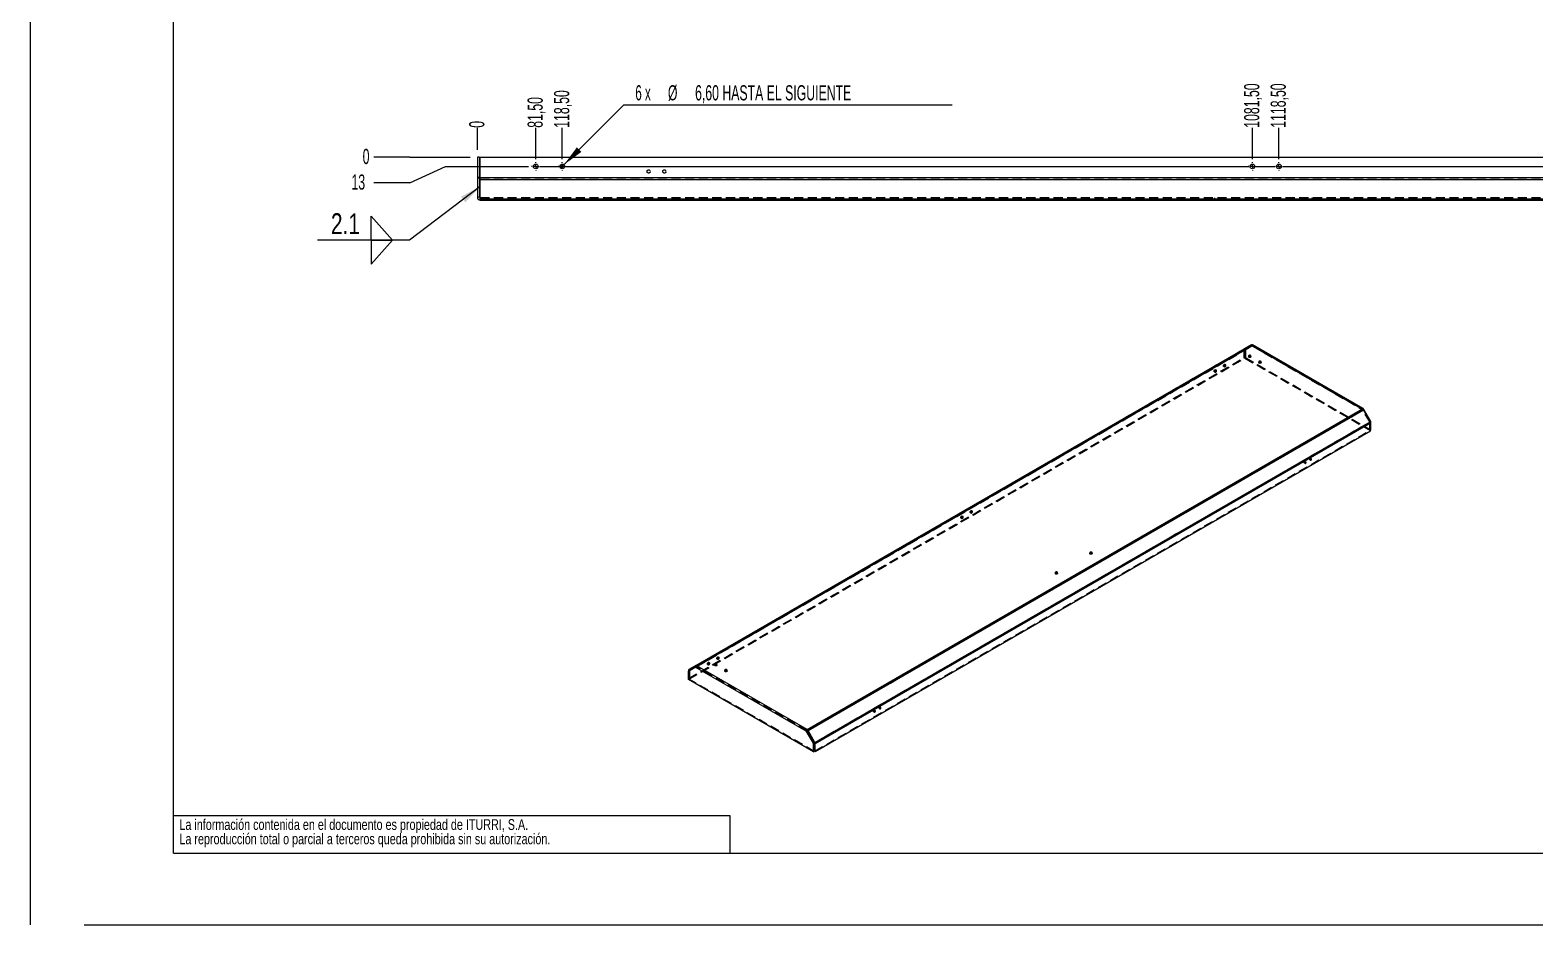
# Model space of a CAD drawing. Extents: x -692 to 1616, y 0 to 1247.
# Drawn here: x 0 to 210, y 0 to 124.8 of the extents above; entities that cross this region are included whole.
import ezdxf

# ---------------------------------------------------------------- set-up
doc = ezdxf.new("R2010")
doc.units = 0
doc.linetypes.add('SLD-CONTINUA', pattern=[0])
doc.linetypes.add('SLD-DISCONTINUA', pattern=[1.905, 1.27, -0.635])
doc.layers.get('0').update_dxf_attribs({"linetype": 'CONTINUOUS'})
doc.layers.add('COTAS', color=7, linetype='SLD-CONTINUA')
doc.layers.add('SLD-0', color=179, linetype='SLD-CONTINUA')
doc.styles.add('SLDTEXTSTYLE0', font='TXT', dxfattribs={"width": 0.605})
doc.styles.add('SLDTEXTSTYLE1', font='TXT', dxfattribs={"width": 0.75})
doc.styles.add('SLDTEXTSTYLE2', font='TXT', dxfattribs={"width": 0.57})
doc.dimstyles.new('SLDDIMSTYLE0', dxfattribs={"dimtxt": 2.054655, "dimasz": 3, "dimexe": 0, "dimexo": 0.0625, "dimgap": 0.513664, "dimtad": 0, "dimtih": 1, "dimtoh": 1, "dimdec": 0, "dimlfac": 10, "dimrnd": 1e-09, "dimdsep": 46, "dimtxsty": 'SLDTEXTSTYLE0', "dimblk1": 'NONE', "dimblk2": 'NONE', "dimsah": 1, "dimcen": 0.09, "dimadec": 0, "dimazin": 0, "dimtfac": 1, "dimtdec": 0, "dimtofl": 0, "dimtmove": 0, "dimatfit": 3, "dimldrblk": 'NONE', "dimfxl": 1, "dimtolj": 1, "dimtzin": 12, "dimarcsym": 0})
doc.dimstyles.new('SLDDIMSTYLE1', dxfattribs={"dimtxt": 2.054655, "dimasz": 3, "dimexe": 0, "dimexo": 0.0625, "dimgap": 0.513664, "dimtad": 0, "dimtih": 1, "dimtoh": 1, "dimlfac": 10, "dimrnd": 1e-09, "dimzin": 12, "dimdsep": 46, "dimtxsty": 'SLDTEXTSTYLE0', "dimblk1": 'NONE', "dimblk2": 'NONE', "dimsah": 1, "dimcen": 0.09, "dimadec": 0, "dimazin": 0, "dimtfac": 1, "dimtofl": 0, "dimtmove": 0, "dimatfit": 3, "dimldrblk": 'NONE', "dimfxl": 1, "dimtolj": 1, "dimtzin": 12, "dimarcsym": 0})
doc.dimstyles.new('SLDDIMSTYLE2', dxfattribs={"dimtxt": 2.054655, "dimasz": 3, "dimexe": 0, "dimexo": 0.0625, "dimgap": 0.513664, "dimtad": 0, "dimtih": 1, "dimtoh": 1, "dimlfac": 10, "dimrnd": 1e-09, "dimzin": 4, "dimdsep": 46, "dimtxsty": 'SLDTEXTSTYLE0', "dimblk1": 'NONE', "dimsah": 1, "dimcen": 0, "dimadec": 0, "dimazin": 0, "dimtfac": 1, "dimtmove": 0, "dimatfit": 3, "dimldrblk": 'NONE', "dimfxl": 1, "dimtolj": 1, "dimtzin": 12, "dimarcsym": 0})
doc.dimstyles.new('SLDDIMSTYLE3', dxfattribs={"dimtxt": 0.18, "dimasz": 3, "dimexe": 0, "dimexo": 0.0625, "dimgap": 0, "dimtad": 0, "dimtih": 1, "dimtoh": 1, "dimdec": 0, "dimrnd": 1e-09, "dimzin": 0, "dimdsep": 46, "dimtxsty": 'Standard', "dimsah": 1, "dimcen": 0.09, "dimadec": 0, "dimazin": 0, "dimtfac": 3, "dimtdec": 0, "dimtofl": 0, "dimtmove": 0, "dimatfit": 3, "dimfxl": 1, "dimtolj": 1, "dimtzin": 0, "dimarcsym": 0})

# ---------------------------------------------------------------- blocks, each defined once
blk = doc.blocks.new('SW_NOTE_0_3')
at = {"layer": 'SLD-0', "color": 0, "char_height": 1.5, "attachment_point": 1, "style": 'SLDTEXTSTYLE1'}
for s, insert in [('La información contenida en el documento es propiedad de ITURRI, S.A.', (0, 1.93)), ('La reproducción total o parcial a terceros queda prohibida sin su autorización.', (0, -0.07))]:
    blk.add_mtext(s, dxfattribs=dict(at, insert=insert))
blk = doc.blocks.new('SW_NOTE_0_8')
at = {"layer": 'SLD-0', "color": 0, "char_height": 1.5, "attachment_point": 1, "style": 'SLDTEXTSTYLE1'}
for s, insert in [('La información contenida en el documento es propiedad de ITURRI, S.A.', (0, 1.93)), ('La reproducción total o parcial a terceros queda prohibida sin su autorización.', (0, -0.07))]:
    blk.add_mtext(s, dxfattribs=dict(at, insert=insert))
blk = doc.blocks.new('_D_18')
at = {"layer": 'COTAS', "color": 52, "transparency": 16777216}
blk.add_line((62.42, 108.12), (62.42, 111.21), dxfattribs=at)
at = {"layer": 'COTAS', "color": 52, "transparency": 16777216, "insert": (61.27, 111.21), "char_height": 2.12, "attachment_point": 1, "rotation": 90, "style": 'SLDTEXTSTYLE0'}
blk.add_mtext('0', dxfattribs=at)
blk = doc.blocks.new('_NONE')
blk = doc.blocks.new('_D_19')
at = {"layer": 'COTAS', "color": 52, "transparency": 16777216}
blk.add_line((70.57, 106.82), (70.57, 111.21), dxfattribs=at)
at = {"layer": 'COTAS', "color": 52, "transparency": 16777216, "insert": (69.42, 111.21), "char_height": 2.117, "attachment_point": 1, "rotation": 90, "style": 'SLDTEXTSTYLE0'}
blk.add_mtext('81,50', dxfattribs=at)
blk = doc.blocks.new('_D_20')
at = {"layer": 'COTAS', "color": 52, "transparency": 16777216}
blk.add_line((74.27, 106.82), (74.27, 111.21), dxfattribs=at)
at = {"layer": 'COTAS', "color": 52, "transparency": 16777216, "insert": (73.12, 111.21), "char_height": 2.117, "attachment_point": 1, "rotation": 90, "style": 'SLDTEXTSTYLE0'}
blk.add_mtext('118,50', dxfattribs=at)
blk = doc.blocks.new('_D_21')
at = {"layer": 'COTAS', "color": 52, "transparency": 16777216}
blk.add_line((170.57, 106.82), (170.57, 111.21), dxfattribs=at)
at = {"layer": 'COTAS', "color": 52, "transparency": 16777216, "insert": (169.42, 111.21), "char_height": 2.117, "attachment_point": 1, "rotation": 90, "style": 'SLDTEXTSTYLE0'}
blk.add_mtext('1081,50', dxfattribs=at)
blk = doc.blocks.new('_D_22')
at = {"layer": 'COTAS', "color": 52, "transparency": 16777216}
blk.add_line((174.27, 106.82), (174.27, 111.21), dxfattribs=at)
at = {"layer": 'COTAS', "color": 52, "transparency": 16777216, "insert": (173.12, 111.21), "char_height": 2.117, "attachment_point": 1, "rotation": 90, "style": 'SLDTEXTSTYLE0'}
blk.add_mtext('1118,50', dxfattribs=at)
blk = doc.blocks.new('_D_23')
at = {"layer": 'COTAS', "color": 52, "transparency": 16777216}
blk.add_line((270.57, 106.82), (270.57, 111.21), dxfattribs=at)
at = {"layer": 'COTAS', "color": 52, "transparency": 16777216, "insert": (269.42, 111.21), "char_height": 2.117, "attachment_point": 1, "rotation": 90, "style": 'SLDTEXTSTYLE0'}
blk.add_mtext('2081,50', dxfattribs=at)
blk = doc.blocks.new('_D_24')
at = {"layer": 'COTAS', "color": 52, "transparency": 16777216}
blk.add_line((274.27, 106.82), (274.27, 111.21), dxfattribs=at)
at = {"layer": 'COTAS', "color": 52, "transparency": 16777216, "insert": (273.12, 111.21), "char_height": 2.117, "attachment_point": 1, "rotation": 90, "style": 'SLDTEXTSTYLE0'}
blk.add_mtext('2118,50', dxfattribs=at)
blk = doc.blocks.new('_D_25')
at = {"layer": 'COTAS', "color": 52, "transparency": 16777216}
for p, q in [((52.98, 107.12), (47.98, 107.12)), ((52.98, 107.12), (57.98, 107.12)), ((57.98, 107.12), (61.42, 107.12))]:
    blk.add_line(p, q, dxfattribs=at)
at = {"layer": 'COTAS', "color": 52, "transparency": 16777216, "insert": (46.41, 108.27), "char_height": 2.12, "attachment_point": 1, "style": 'SLDTEXTSTYLE0'}
blk.add_mtext('0', dxfattribs=at)
blk = doc.blocks.new('_D_26')
at = {"layer": 'COTAS', "color": 52, "transparency": 16777216}
for p, q in [((52.98, 103.54), (57.98, 105.82)), ((57.98, 105.82), (69.57, 105.82)), ((52.98, 103.54), (47.98, 103.54))]:
    blk.add_line(p, q, dxfattribs=at)
at = {"layer": 'COTAS', "color": 52, "transparency": 16777216, "insert": (44.85, 104.7), "char_height": 2.117, "attachment_point": 1, "style": 'SLDTEXTSTYLE0'}
blk.add_mtext('13', dxfattribs=at)
blk = doc.blocks.new('_D_27')
at = {"layer": 'COTAS', "transparency": 16777216}
for p, q in [((74.5, 106.05), (82.87, 114.42)), ((82.87, 114.42), (128.7, 114.42)), ((74.04, 105.58), (74.5, 106.05))]:
    blk.add_line(p, q, dxfattribs=at)
blk.add_solid([(74.5, 106.05), (76.94, 107.85), (76.31, 108.49)], dxfattribs=at)
at = {"layer": 'COTAS', "transparency": 16777216, "attachment_point": 1}
for s, insert, char_height, style in [('6 x', (84.46, 117.15), 2.117, 'SLDTEXTSTYLE2'), ('%%c', (89.01, 117.15), 2.117, 'SLDTEXTSTYLE0'), ('6,60 HASTA EL SIGUIENTE', (92.8, 117.15), 2.1167, 'SLDTEXTSTYLE0')]:
    blk.add_mtext(s, dxfattribs=dict(at, insert=insert, char_height=char_height, style=style))
blk = doc.blocks.new('SW_CENTERMARKSYMBOL_11')
at = {"layer": 'COTAS', "color": 0}
for p, q in [((-0.5, 0), (-0.58, 0)), ((0, 0), (-0.25, 0)), ((0, 0.5), (0, 0.58)), ((0, 0), (0, 0.25)), ((0, 0), (0, -0.25)), ((0, 0), (0.25, 0)), ((0.5, 0), (0.58, 0)), ((0, -0.5), (0, -0.58))]:
    blk.add_line(p, q, dxfattribs=at)
blk = doc.blocks.new('SW_CENTERMARKSYMBOL_12')
at = {"layer": 'COTAS', "color": 0}
for p, q in [((-0.5, 0), (-0.58, 0)), ((0, 0), (-0.25, 0)), ((0, 0.5), (0, 0.58)), ((0, 0), (0, 0.25)), ((0, 0), (0, -0.25)), ((0, 0), (0.25, 0)), ((0.5, 0), (0.58, 0)), ((0, -0.5), (0, -0.58))]:
    blk.add_line(p, q, dxfattribs=at)
blk = doc.blocks.new('SW_CENTERMARKSYMBOL_13')
at = {"layer": 'COTAS', "color": 0}
for p, q in [((-0.5, 0), (-0.58, 0)), ((0, 0), (-0.25, 0)), ((0, 0.5), (0, 0.58)), ((0, 0), (0, 0.25)), ((0, 0), (0, -0.25)), ((0, 0), (0.25, 0)), ((0.5, 0), (0.58, 0)), ((0, -0.5), (0, -0.58))]:
    blk.add_line(p, q, dxfattribs=at)
blk = doc.blocks.new('SW_CENTERMARKSYMBOL_14')
at = {"layer": 'COTAS', "color": 0}
for p, q in [((-0.5, 0), (-0.58, 0)), ((0, 0), (-0.25, 0)), ((0, 0.5), (0, 0.58)), ((0, 0), (0, 0.25)), ((0, 0), (0, -0.25)), ((0, 0), (0.25, 0)), ((0.5, 0), (0.58, 0)), ((0, -0.5), (0, -0.58))]:
    blk.add_line(p, q, dxfattribs=at)
blk = doc.blocks.new('SW_CENTERMARKSYMBOL_15')
at = {"layer": 'COTAS', "color": 0}
for p, q in [((-0.5, 0), (-0.58, 0)), ((0, 0), (-0.25, 0)), ((0, 0.5), (0, 0.58)), ((0, 0), (0, 0.25)), ((0, 0), (0, -0.25)), ((0, 0), (0.25, 0)), ((0.5, 0), (3.2, 0)), ((3.7, 0), (3.45, 0)), ((3.7, 0.5), (3.7, 0.58)), ((3.7, 0), (3.7, 0.25)), ((3.7, 0), (3.7, -0.25)), ((3.7, 0), (3.95, 0)), ((4.2, 0), (99.5, 0)), ((100, 0), (99.75, 0)), ((100, 0.5), (100, 0.58)), ((100, 0), (100, 0.25)), ((100, 0), (100, -0.25)), ((100, 0), (100.25, 0)), ((100.5, 0), (103.2, 0)), ((103.7, 0), (103.45, 0)), ((103.7, 0.5), (103.7, 0.58)), ((103.7, 0), (103.7, 0.25)), ((103.7, 0), (103.7, -0.25)), ((103.7, 0), (103.95, 0)), ((104.2, 0), (199.5, 0)), ((200, 0), (199.75, 0)), ((200, 0.5), (200, 0.58)), ((200, 0), (200, 0.25)), ((200, 0), (200, -0.25)), ((200, 0), (200.25, 0)), ((200.5, 0), (203.2, 0)), ((203.7, 0), (203.45, 0)), ((203.7, 0.5), (203.7, 0.58)), ((203.7, 0), (203.7, 0.25)), ((203.7, 0), (203.7, -0.25)), ((203.7, 0), (203.95, 0)), ((204.2, 0), (204.28, 0)), ((0, -0.5), (0, -0.58)), ((3.7, -0.5), (3.7, -0.58)), ((100, -0.5), (100, -0.58)), ((103.7, -0.5), (103.7, -0.58)), ((200, -0.5), (200, -0.58)), ((203.7, -0.5), (203.7, -0.58))]:
    blk.add_line(p, q, dxfattribs=at)
blk = doc.blocks.new('SW_SYMBOL_WELD_FILL')
at = {"layer": 'COTAS', "color": 0}
for p, q in [((100, 0), (100, 900)), ((100, 900), (900, 0)), ((100, 0), (900, 0))]:
    blk.add_line(p, q, dxfattribs=at)
blk = doc.blocks.new('SW_WELDSYMBOL_3')
at = {"layer": 'COTAS', "color": 0}
blk.add_line((0, 0), (-12.83, 0), dxfattribs=at)
at = {"layer": 'COTAS', "color": 0, "xscale": 0.003717602539062499, "yscale": 0.003717602539062499, "zscale": 0.003717602539062499}
blk.add_blockref('SW_SYMBOL_WELD_FILL', (-5.72, 0.01), dxfattribs=at)
at = {"layer": 'COTAS', "color": 0, "extrusion": (0, 0, -1), "xscale": 0.003717602539062499, "yscale": 0.003717602539062499, "zscale": 0.003717602539062499, "rotation": 180}
blk.add_blockref('SW_SYMBOL_WELD_FILL', (5.72, 0.01), dxfattribs=at)
at = {"layer": 'COTAS', "color": 0, "insert": (-10.97, 3.75), "char_height": 2.91, "attachment_point": 1, "style": 'SLDTEXTSTYLE1'}
blk.add_mtext('2.1', dxfattribs=at)

msp = doc.modelspace()

# ---------------------------------------------------------------- linework, layer by layer
at = {"color": 7, "linetype": 'SLD-CONTINUA'}
for p, q in [((0, 297), (0, -0.001349)), ((20, 10), (20, 287)), ((62.42141, 107.115483), (62.42141, 104.281169)), ((62.721412, 107.115483), (62.42141, 107.115483)), ((62.721412, 107.115483), (62.721412, 104.281169)), ((62.821417, 104.281169), (62.821417, 107.115483)), ((62.821417, 107.115483), (282.021408, 107.115483)), ((62.42141, 104.281169), (62.42141, 104.210458)), ((62.42141, 104.210458), (62.42141, 101.515483)), ((62.721412, 104.281169), (62.721412, 104.210458)), ((62.721412, 104.210458), (62.721412, 101.515483)), ((62.821417, 103.998326), (62.821417, 104.281169)), ((62.821417, 101.291219), (62.821417, 103.998326)), ((62.721412, 101.515483), (62.42141, 101.515483)), ((62.821417, 101.115483), (62.821417, 101.291219)), ((62.821417, 101.115483), (282.021408, 101.115483)), ((92.896084, 36.175575), (170.394984, 80.914738)), ((93.046083, 36.16073), (170.544983, 80.899893)), ((185.925597, 72.020854), (170.544983, 80.899893)), ((186.02559, 72.030756), (170.644977, 80.909796)), ((170.326301, 79.323905), (170.336006, 79.317792)), ((171.740515, 78.507497), (171.750219, 78.501384)), ((108.426697, 27.281691), (185.925597, 72.020854)), ((108.576696, 27.12335), (186.075597, 71.862513)), ((186.03603, 71.921297), (186.067021, 71.939188)), ((186.14631, 71.893415), (186.067021, 71.939188)), ((187.032703, 70.204755), (186.075597, 71.862513)), ((186.079895, 71.855075), (186.14631, 71.893415)), ((187.099127, 70.243087), (186.14631, 71.893415)), ((109.533803, 25.465593), (187.032703, 70.204755)), ((109.575225, 25.326204), (187.074125, 70.065367)), ((187.032712, 70.204746), (187.099127, 70.243087)), ((187.048812, 70.173216), (187.109482, 70.20824)), ((187.074125, 68.9082), (187.074125, 70.065367)), ((187.109482, 69.051073), (187.109482, 70.20824)), ((109.575225, 24.169038), (187.074125, 68.9082)), ((187.074125, 69.030662), (187.109482, 69.051073)), ((148.158505, 51.872183), (148.16821, 51.86607)), ((143.350178, 49.096396), (143.359884, 49.090282)), ((91.872553, 35.411324), (92.82537, 35.961553)), ((92.896084, 36.175575), (91.938977, 35.62287)), ((92.928971, 36.02136), (92.82537, 35.961553)), ((92.82537, 35.961553), (92.904659, 35.91578)), ((92.95615, 36.071538), (92.896084, 36.175575)), ((108.285273, 27.036741), (92.904659, 35.91578)), ((108.426697, 27.281691), (93.046083, 36.16073)), ((95.797249, 36.299199), (95.806954, 36.293086)), ((91.862198, 34.231266), (91.862198, 35.388433)), ((109.327735, 24.148626), (91.862198, 34.231266)), ((91.988954, 35.478542), (91.897555, 35.531306)), ((91.897555, 35.531306), (91.897555, 35.425762)), ((91.938977, 35.62287), (92.013965, 35.492986)), ((97.211463, 35.482791), (97.221167, 35.476678)), ((108.39134, 27.097972), (108.285273, 27.036741)), ((108.364562, 26.990968), (108.285273, 27.036741)), ((108.364562, 26.990968), (108.470629, 27.052199)), ((109.31738, 25.34064), (108.364562, 26.990968)), ((108.470629, 27.052199), (108.39134, 27.097972)), ((108.426697, 27.15921), (108.426697, 27.281691)), ((109.423447, 25.401871), (108.470629, 27.052199)), ((108.576696, 27.12335), (108.501697, 27.08004)), ((109.458804, 25.422282), (108.501697, 27.08004)), ((109.533803, 25.465593), (108.576696, 27.12335)), ((109.31738, 25.34064), (109.423447, 25.401871)), ((109.327735, 25.305793), (109.433802, 25.367024)), ((109.327735, 24.148626), (109.327735, 25.305793)), ((109.433802, 24.209857), (109.433802, 25.367024)), ((109.458804, 25.422282), (109.533803, 25.465593)), ((109.575225, 25.326204), (109.469159, 25.387435)), ((109.469159, 24.230268), (109.469159, 25.387435)), ((109.575225, 24.169038), (109.575225, 25.326204)), ((109.327735, 24.148626), (109.433802, 24.209857)), ((109.575225, 24.169038), (109.469159, 24.230268)), ((20, 10), (410, 10)), ((7.530618, 0), (420, 0))]:
    msp.add_line(p, q, dxfattribs=at)
at = {"color": 8, "linetype": 'SLD-CONTINUA'}
for p, q in [((62.721412, 104.281169), (62.42141, 104.281169)), ((62.721412, 104.210458), (62.42141, 104.210458)), ((62.821417, 104.281169), (282.021408, 104.281169)), ((62.821417, 103.998326), (282.021408, 103.998326)), ((62.821417, 101.291219), (282.021408, 101.291219))]:
    msp.add_line(p, q, dxfattribs=at)
at = {"color": 7, "linetype": 'SLD-DISCONTINUA'}
for p, q in [((62.42141, 104.281169), (62.721412, 104.281169)), ((62.42141, 104.210458), (62.721412, 104.210458)), ((62.821417, 104.281169), (282.021408, 104.281169)), ((62.821417, 104.210458), (282.021408, 104.210458)), ((62.821417, 103.998326), (282.021408, 103.998326)), ((62.821417, 101.503351), (282.021408, 101.503351)), ((62.821417, 101.415483), (282.021408, 101.415483)), ((62.821417, 101.291219), (282.021408, 101.291219)), ((66.691416, 101.415483), (66.691416, 101.115483)), ((67.351418, 101.115483), (67.351418, 101.415483)), ((165.291413, 101.415483), (165.291413, 101.115483)), ((165.951413, 101.115483), (165.951413, 101.415483)), ((178.891413, 101.415483), (178.891413, 101.115483)), ((179.551413, 101.115483), (179.551413, 101.415483)), ((91.897555, 35.531306), (169.396455, 80.270468)), ((91.938977, 35.62287), (169.437877, 80.362033)), ((92.003621, 35.470075), (169.502522, 80.209238)), ((92.013976, 35.492966), (169.512877, 80.232129)), ((92.971083, 36.045672), (170.469984, 80.784834)), ((93.046083, 36.038249), (170.544983, 80.777412)), ((169.396455, 80.270468), (169.502522, 80.209238)), ((169.396455, 80.270468), (169.396455, 79.113302)), ((170.394984, 80.914738), (169.437877, 80.362033)), ((169.512877, 80.232129), (169.437877, 80.362033)), ((169.502522, 80.209238), (169.502522, 79.052071)), ((170.469984, 80.784834), (169.512877, 80.232129)), ((169.643945, 80.29088), (169.537879, 80.229649)), ((169.537879, 79.072482), (169.537879, 80.229649)), ((169.548234, 80.25254), (170.501051, 80.802769)), ((169.6543, 80.313771), (169.548234, 80.25254)), ((169.643945, 79.133713), (169.643945, 80.29088)), ((169.6543, 80.313771), (170.607118, 80.864)), ((170.394984, 80.914738), (170.469984, 80.784834)), ((170.607118, 80.864), (170.501051, 80.802769)), ((170.501051, 80.802769), (170.58034, 80.756996)), ((170.544983, 80.777412), (170.544983, 80.899893)), ((185.925597, 71.898373), (170.544983, 80.777412)), ((185.950598, 71.90085), (170.569985, 80.779889)), ((170.58034, 80.756996), (170.686407, 80.818227)), ((170.58034, 80.756996), (185.960954, 71.877957)), ((170.607118, 80.864), (170.686407, 80.818227)), ((186.067021, 71.939188), (170.686407, 80.818227)), ((91.897555, 34.374139), (169.396455, 79.113302)), ((92.003621, 34.312908), (169.502522, 79.052071)), ((166.573923, 77.919364), (166.679989, 77.858134)), ((166.844977, 78.143931), (166.738911, 78.205161)), ((169.502522, 79.052071), (169.396455, 79.113302)), ((169.643945, 79.133713), (169.537879, 79.072482)), ((169.537879, 79.072482), (187.003416, 68.989842)), ((169.643945, 79.133713), (187.109482, 69.051073)), ((170.044628, 79.379032), (170.044628, 79.256551)), ((170.374628, 79.256552), (170.374628, 79.379033)), ((171.458841, 78.562624), (171.458841, 78.440143)), ((171.788842, 78.440143), (171.788842, 78.562625)), ((165.265778, 77.164188), (165.371844, 77.102957)), ((165.53683, 77.388753), (165.430764, 77.449984)), ((108.426697, 27.15921), (185.925597, 71.898373)), ((108.501697, 27.08004), (186.000597, 71.819202)), ((185.925597, 72.020854), (185.925597, 71.898373)), ((185.960954, 71.877957), (186.03603, 71.921297)), ((186.040243, 71.832184), (185.960954, 71.877957)), ((186.000597, 71.819202), (186.075597, 71.862513)), ((186.957704, 70.161445), (186.000597, 71.819202)), ((186.040243, 71.832184), (186.079895, 71.855075)), ((186.993061, 70.181856), (186.040243, 71.832184)), ((109.458804, 25.422282), (186.957704, 70.161445)), ((109.469159, 25.387435), (186.968059, 70.126598)), ((187.032703, 70.204755), (186.957704, 70.161445)), ((186.968059, 70.126598), (187.074125, 70.065367)), ((186.968059, 68.969431), (186.968059, 70.126598)), ((186.993061, 70.181856), (187.032712, 70.204746)), ((187.003416, 70.147009), (187.048812, 70.173216)), ((187.003416, 68.989842), (187.003416, 70.147009)), ((109.469159, 24.230268), (186.968059, 68.969431)), ((187.074125, 68.9082), (186.968059, 68.969431)), ((187.003416, 68.989842), (187.074125, 69.030662)), ((177.825493, 64.44312), (177.931559, 64.381889)), ((178.044049, 64.57675), (177.937983, 64.637981)), ((178.603311, 64.892145), (178.709377, 64.830914)), ((178.821867, 65.025775), (178.715801, 65.087005)), ((129.910438, 56.753985), (130.016504, 56.692754)), ((130.181491, 56.97855), (130.075425, 57.039781)), ((131.218586, 57.509162), (131.324652, 57.447932)), ((131.489639, 57.733728), (131.383572, 57.794959)), ((147.876832, 51.927311), (147.876832, 51.804829)), ((148.206832, 51.804829), (148.206832, 51.92731)), ((143.068506, 49.151523), (143.068506, 49.029042)), ((143.398506, 49.029042), (143.398506, 49.151523)), ((91.978619, 35.472555), (92.931437, 36.022784)), ((92.971083, 36.045672), (92.013976, 35.492966)), ((93.010726, 35.977011), (92.904659, 35.91578)), ((92.931437, 36.022784), (92.928971, 36.02136)), ((92.931437, 36.022784), (93.010726, 35.977011)), ((92.971083, 36.045672), (92.95615, 36.071538)), ((108.39134, 27.097972), (93.010726, 35.977011)), ((93.046083, 36.16073), (93.046083, 36.038249)), ((108.426697, 27.15921), (93.046083, 36.038249)), ((94.555099, 36.343782), (94.661166, 36.282552)), ((94.826154, 36.568349), (94.720088, 36.629579)), ((95.515576, 36.354326), (95.515576, 36.231845)), ((95.845576, 36.231846), (95.845576, 36.354327)), ((95.863247, 37.09896), (95.969313, 37.037729)), ((96.134299, 37.323525), (96.028233, 37.384756)), ((91.968264, 35.449664), (91.862198, 35.388433)), ((91.968264, 34.292497), (91.862198, 34.231266)), ((91.978619, 35.472555), (91.872553, 35.411324)), ((91.897555, 35.425762), (91.897555, 34.374139)), ((92.003621, 34.312908), (91.897555, 34.374139)), ((91.968264, 34.292497), (91.968264, 35.449664)), ((109.433802, 24.209857), (91.968264, 34.292497)), ((92.003621, 35.470075), (91.988954, 35.478542)), ((92.003621, 35.470075), (92.003621, 34.312908)), ((92.013965, 35.492986), (92.013976, 35.492966)), ((96.929789, 35.537918), (96.929789, 35.415437)), ((97.25979, 35.415438), (97.25979, 35.537919)), ((117.721417, 29.745776), (117.827483, 29.684545)), ((117.939973, 29.879405), (117.833907, 29.940636)), ((118.499235, 30.1948), (118.605301, 30.13357)), ((118.717791, 30.32843), (118.611725, 30.389661))]:
    msp.add_line(p, q, dxfattribs=at)
at = {"color": 7, "linetype": 'SLD-DISCONTINUA', "flags": 128}
for points in [[(166.539746, 77.99491), (166.546068, 78.042306), (166.564347, 78.091864), (166.592603, 78.138214), (166.627778, 78.176336), (166.666052, 78.202094), (166.703284, 78.2127), (166.735438, 78.207004), (166.759028, 78.185623), (166.771499, 78.150874), (166.771499, 78.106523), (166.759028, 78.057375), (166.735438, 78.008757), (166.703284, 77.965937), (166.666052, 77.933556), (166.627778, 77.915123), (166.592603, 77.912633), (166.564347, 77.92636), (166.546068, 77.954813), (166.539746, 77.99491)], [(166.879158, 78.068387), (166.872836, 78.108484), (166.854557, 78.136938), (166.826298, 78.150662), (166.791126, 78.148174), (166.752849, 78.129739), (166.715616, 78.097357), (166.683462, 78.054538), (166.659873, 78.00592), (166.647401, 77.956772), (166.647401, 77.912421), (166.659873, 77.877672), (166.683462, 77.856291), (166.715616, 77.850595), (166.752849, 77.861201), (166.791126, 77.886961), (166.826298, 77.925081), (166.854557, 77.971433), (166.872836, 78.020991), (166.879158, 78.068387)], [(170.336006, 79.317792), (170.357863, 79.298386), (170.373362, 79.268334), (170.371119, 79.237006), (170.351372, 79.207793), (170.31627, 79.183867), (170.269609, 79.167816), (170.216448, 79.161381), (170.16255, 79.16526), (170.113752, 79.179031), (170.075345, 79.201203), (170.05149, 79.229374), (170.04477, 79.260488), (170.055918, 79.291177), (170.083251, 79.317792)], [(171.750219, 78.501384), (171.772076, 78.481978), (171.787576, 78.451926), (171.785333, 78.420598), (171.765585, 78.391385), (171.730484, 78.367459), (171.683822, 78.351408), (171.630662, 78.344973), (171.576763, 78.348852), (171.527966, 78.362623), (171.489558, 78.384795), (171.465703, 78.412965), (171.458984, 78.44408), (171.470131, 78.474769), (171.497465, 78.501384)], [(165.231599, 77.239733), (165.237921, 77.287129), (165.2562, 77.336687), (165.284457, 77.383038), (165.319629, 77.421158), (165.357904, 77.446916), (165.395137, 77.457523), (165.427291, 77.451827), (165.45088, 77.430445), (165.463352, 77.395696), (165.463352, 77.351345), (165.45088, 77.302197), (165.427291, 77.25358), (165.395137, 77.21076), (165.357904, 77.178378), (165.319629, 77.159945), (165.284457, 77.157456), (165.2562, 77.171182), (165.237921, 77.199636), (165.231599, 77.239733)], [(165.571009, 77.313208), (165.564687, 77.353305), (165.546408, 77.381759), (165.51815, 77.395485), (165.482979, 77.392996), (165.444703, 77.374563), (165.407471, 77.342181), (165.375317, 77.299361), (165.351727, 77.250744), (165.339256, 77.201596), (165.339256, 77.157245), (165.351727, 77.122496), (165.375317, 77.101114), (165.407471, 77.095418), (165.444703, 77.106025), (165.482979, 77.131783), (165.51815, 77.169903), (165.546408, 77.216254), (165.564687, 77.265812), (165.571009, 77.313208)], [(177.802188, 64.494627), (177.808244, 64.533277), (177.825488, 64.573034), (177.851295, 64.607844), (177.881738, 64.632411), (177.91218, 64.642993), (177.937989, 64.637979), (177.955233, 64.618132), (177.961288, 64.586474), (177.955233, 64.547825), (177.953533, 64.542434)], [(177.916011, 64.477438), (177.91218, 64.473256), (177.881738, 64.448689), (177.851295, 64.438108), (177.825488, 64.443123), (177.808244, 64.46297), (177.802188, 64.494627)], [(178.580006, 64.943652), (178.586062, 64.982302), (178.603306, 65.022059), (178.629113, 65.056869), (178.659556, 65.081436), (178.689998, 65.092018), (178.715805, 65.087002), (178.733049, 65.067156), (178.739106, 65.035498), (178.733049, 64.996848), (178.731349, 64.991457)], [(178.693827, 64.926462), (178.689998, 64.922281), (178.659556, 64.897714), (178.629113, 64.887133), (178.603306, 64.892148), (178.586062, 64.911995), (178.580006, 64.943652)], [(129.876259, 56.829529), (129.882581, 56.876925), (129.90086, 56.926484), (129.929118, 56.972835), (129.96429, 57.010955), (130.002566, 57.036714), (130.039798, 57.04732), (130.071952, 57.041624), (130.095542, 57.020243), (130.108013, 56.985494), (130.108013, 56.941142), (130.095542, 56.891995), (130.071952, 56.843377), (130.039798, 56.800557), (130.002566, 56.768176), (129.96429, 56.749742), (129.929118, 56.747253), (129.90086, 56.760979), (129.882581, 56.789432), (129.876259, 56.829529)], [(130.21567, 56.903006), (130.209349, 56.943103), (130.191069, 56.971556), (130.162812, 56.985282), (130.127639, 56.982793), (130.089363, 56.964359), (130.052131, 56.931978), (130.019978, 56.889158), (129.996387, 56.840541), (129.983916, 56.791393), (129.983916, 56.747042), (129.996387, 56.712293), (130.019978, 56.690911), (130.052131, 56.685215), (130.089363, 56.695821), (130.127639, 56.72158), (130.162812, 56.759701), (130.191069, 56.806051), (130.209349, 56.85561), (130.21567, 56.903006)], [(131.184406, 57.584707), (131.190728, 57.632103), (131.209008, 57.681661), (131.237265, 57.728012), (131.272438, 57.766133), (131.310714, 57.791892), (131.347946, 57.802498), (131.380099, 57.796801), (131.40369, 57.77542), (131.41616, 57.740671), (131.41616, 57.69632), (131.40369, 57.647172), (131.380099, 57.598554), (131.347946, 57.555735), (131.310714, 57.523354), (131.272438, 57.50492), (131.237265, 57.502431), (131.209008, 57.516157), (131.190728, 57.54461), (131.184406, 57.584707)], [(131.523818, 57.658184), (131.517496, 57.698281), (131.499216, 57.726734), (131.470959, 57.74046), (131.435787, 57.737971), (131.397511, 57.719537), (131.360278, 57.687156), (131.328125, 57.644336), (131.304535, 57.595718), (131.292064, 57.546571), (131.292064, 57.502219), (131.304535, 57.46747), (131.328125, 57.446089), (131.360278, 57.440393), (131.397511, 57.450999), (131.435787, 57.476758), (131.470959, 57.514878), (131.499216, 57.561229), (131.517496, 57.610788), (131.523818, 57.658184)], [(148.16821, 51.86607), (148.190066, 51.846664), (148.205565, 51.816612), (148.203321, 51.785282), (148.183576, 51.756071), (148.148472, 51.732144), (148.101811, 51.716093), (148.048651, 51.709658), (147.994751, 51.713537), (147.945954, 51.727308), (147.907547, 51.749481), (147.883691, 51.777651), (147.876973, 51.808766), (147.88812, 51.839454), (147.915454, 51.86607)], [(143.359884, 49.090282), (143.38174, 49.070876), (143.397239, 49.040824), (143.394995, 49.009494), (143.37525, 48.980284), (143.340145, 48.956356), (143.293485, 48.940305), (143.240325, 48.933871), (143.186425, 48.937749), (143.137628, 48.951521), (143.099221, 48.973693), (143.075365, 49.001863), (143.068647, 49.032978), (143.079794, 49.063667), (143.107128, 49.090282)], [(94.520918, 36.419326), (94.52724, 36.466722), (94.54552, 36.51628), (94.573779, 36.562632), (94.608951, 36.600752), (94.647228, 36.626512), (94.684461, 36.637118), (94.716615, 36.631422), (94.740204, 36.610041), (94.752675, 36.575292), (94.752675, 36.530941), (94.740204, 36.481793), (94.716615, 36.433175), (94.684461, 36.390355), (94.647228, 36.357974), (94.608951, 36.339539), (94.573779, 36.337051), (94.54552, 36.350775), (94.52724, 36.379229), (94.520918, 36.419326)], [(94.860331, 36.492803), (94.854009, 36.5329), (94.83573, 36.561353), (94.807474, 36.57508), (94.772299, 36.572589), (94.734025, 36.554157), (94.696792, 36.521776), (94.664639, 36.478956), (94.641049, 36.430338), (94.628578, 36.381191), (94.628578, 36.336839), (94.641049, 36.30209), (94.664639, 36.280709), (94.696792, 36.275013), (94.734025, 36.285619), (94.772299, 36.311376), (94.807474, 36.349499), (94.83573, 36.395848), (94.854009, 36.445407), (94.860331, 36.492803)], [(95.806954, 36.293086), (95.828811, 36.27368), (95.844306, 36.243626), (95.842063, 36.212298), (95.82232, 36.183087), (95.787214, 36.159159), (95.740553, 36.143108), (95.687392, 36.136673), (95.633494, 36.140552), (95.584696, 36.154323), (95.546289, 36.176495), (95.522433, 36.204665), (95.515714, 36.23578), (95.526861, 36.266469), (95.554199, 36.293086)], [(95.829068, 37.174505), (95.83539, 37.221901), (95.853669, 37.271459), (95.881927, 37.31781), (95.917098, 37.35593), (95.955374, 37.381688), (95.992606, 37.392294), (96.02476, 37.386599), (96.04835, 37.365217), (96.060821, 37.330468), (96.060821, 37.286117), (96.04835, 37.236969), (96.02476, 37.188352), (95.992606, 37.145532), (95.955374, 37.11315), (95.917098, 37.094717), (95.881927, 37.092228), (95.853669, 37.105954), (95.83539, 37.134408), (95.829068, 37.174505)], [(96.168478, 37.24798), (96.162156, 37.288077), (96.143877, 37.316531), (96.11562, 37.330257), (96.080448, 37.327768), (96.042173, 37.309335), (96.00494, 37.276953), (95.972786, 37.234133), (95.949197, 37.185516), (95.936725, 37.136368), (95.936725, 37.092017), (95.949197, 37.057268), (95.972786, 37.035886), (96.00494, 37.03019), (96.042173, 37.040797), (96.080448, 37.066555), (96.11562, 37.104675), (96.143877, 37.151026), (96.162156, 37.200584), (96.168478, 37.24798)], [(97.221167, 35.476678), (97.243024, 35.457272), (97.25852, 35.427217), (97.256277, 35.395889), (97.236533, 35.366679), (97.201427, 35.34275), (97.154766, 35.3267), (97.101606, 35.320264), (97.047707, 35.324143), (96.99891, 35.337915), (96.960502, 35.360087), (96.936647, 35.388257), (96.929928, 35.419372), (96.941075, 35.450061), (96.968413, 35.476678)], [(117.698112, 29.797283), (117.704168, 29.835933), (117.721412, 29.875689), (117.747219, 29.9105), (117.777662, 29.935067), (117.808104, 29.945648), (117.833911, 29.940633), (117.851155, 29.920786), (117.857212, 29.889129), (117.851155, 29.850479), (117.849455, 29.845088)], [(117.811933, 29.780092), (117.808104, 29.775912), (117.777662, 29.751345), (117.747219, 29.740763), (117.721412, 29.745778), (117.704168, 29.765625), (117.698112, 29.797283)], [(118.47593, 30.246307), (118.481984, 30.284956), (118.499228, 30.324713), (118.525037, 30.359525), (118.55548, 30.384091), (118.585922, 30.394673), (118.611729, 30.389658), (118.628973, 30.369811), (118.63503, 30.338154), (118.628973, 30.299504), (118.627273, 30.294113)], [(118.589751, 30.229117), (118.585922, 30.224936), (118.55548, 30.20037), (118.525037, 30.189788), (118.499228, 30.194802), (118.481984, 30.214649), (118.47593, 30.246307)]]:
    msp.add_lwpolyline(points, dxfattribs=at)
at = {"color": 7, "linetype": 'SLD-CONTINUA', "flags": 128}
for points in [[(170.092955, 79.311679), (170.137161, 79.293458), (170.189222, 79.284514), (170.24349, 79.285808), (170.29409, 79.297206), (170.335539, 79.317472), (170.363344, 79.344409), (170.37449, 79.375098), (170.367771, 79.406213), (170.343916, 79.434383), (170.305509, 79.456555), (170.256711, 79.470326), (170.202813, 79.474205), (170.149652, 79.46777), (170.102991, 79.451719), (170.067885, 79.427791), (170.048142, 79.398581), (170.045899, 79.367252), (170.061394, 79.337198), (170.092955, 79.311679)], [(171.507169, 78.49527), (171.551374, 78.477051), (171.603436, 78.468105), (171.657704, 78.4694), (171.708303, 78.480798), (171.749753, 78.501064), (171.777557, 78.528001), (171.788704, 78.55869), (171.781985, 78.589805), (171.75813, 78.617975), (171.719722, 78.640147), (171.670925, 78.653918), (171.617026, 78.657797), (171.563865, 78.651362), (171.517205, 78.635311), (171.482098, 78.611383), (171.462355, 78.582173), (171.460113, 78.550844), (171.475607, 78.52079), (171.507169, 78.49527)], [(178.067354, 64.525243), (178.0613, 64.556901), (178.044055, 64.576748), (178.018247, 64.581762), (177.987804, 64.57118), (177.957361, 64.546614), (177.931555, 64.511803), (177.91431, 64.472046), (177.908254, 64.433396), (177.91431, 64.401739), (177.931555, 64.381892), (177.957361, 64.376877), (177.987804, 64.387459), (178.018247, 64.412025), (178.044055, 64.446837), (178.0613, 64.486594), (178.067354, 64.525243)], [(177.953533, 64.542434), (177.937989, 64.508068), (177.916011, 64.477438)], [(178.845172, 64.974268), (178.839115, 65.005925), (178.821871, 65.025772), (178.796064, 65.030787), (178.765622, 65.020205), (178.735179, 64.995638), (178.709373, 64.960828), (178.692128, 64.921071), (178.686072, 64.882421), (178.692128, 64.850764), (178.709373, 64.830917), (178.735179, 64.825902), (178.765622, 64.836484), (178.796064, 64.86105), (178.821871, 64.895861), (178.839115, 64.935618), (178.845172, 64.974268)], [(178.731349, 64.991457), (178.715805, 64.957092), (178.693827, 64.926462)], [(147.925159, 51.859957), (147.969365, 51.841737), (148.021423, 51.83279), (148.075693, 51.834085), (148.126293, 51.845483), (148.167741, 51.865749), (148.195545, 51.892685), (148.206691, 51.923374), (148.199973, 51.95449), (148.176117, 51.98266), (148.13771, 52.004832), (148.088912, 52.018603), (148.035013, 52.022482), (147.981853, 52.016047), (147.935192, 51.999996), (147.900088, 51.976069), (147.880344, 51.946858), (147.878099, 51.915529), (147.893598, 51.885476), (147.925159, 51.859957)], [(143.116833, 49.084169), (143.161039, 49.065949), (143.213097, 49.057002), (143.267367, 49.058298), (143.317967, 49.069696), (143.359415, 49.089961), (143.387219, 49.116898), (143.398365, 49.147587), (143.391646, 49.178702), (143.367791, 49.206872), (143.329383, 49.229044), (143.280586, 49.242816), (143.226687, 49.246694), (143.173527, 49.240259), (143.126866, 49.224209), (143.091762, 49.200281), (143.072018, 49.17107), (143.069773, 49.139741), (143.085272, 49.109688), (143.116833, 49.084169)], [(95.563903, 36.286973), (95.608109, 36.268753), (95.660166, 36.259805), (95.714434, 36.2611), (95.765038, 36.2725), (95.806483, 36.292764), (95.834287, 36.319701), (95.845434, 36.35039), (95.838715, 36.381505), (95.81486, 36.409675), (95.776452, 36.431847), (95.727655, 36.445618), (95.673756, 36.449497), (95.620596, 36.443062), (95.573935, 36.427011), (95.538833, 36.403085), (95.519085, 36.373872), (95.516843, 36.342544), (95.532342, 36.312492), (95.563903, 36.286973)], [(96.978117, 35.470565), (97.022322, 35.452345), (97.07438, 35.443397), (97.128648, 35.444692), (97.179251, 35.456092), (97.220697, 35.476356), (97.248501, 35.503293), (97.259648, 35.533981), (97.252929, 35.565096), (97.229074, 35.593267), (97.190666, 35.615439), (97.141869, 35.62921), (97.08797, 35.633089), (97.034809, 35.626654), (96.988149, 35.610603), (96.953047, 35.586677), (96.933299, 35.557464), (96.931056, 35.526136), (96.946555, 35.496084), (96.978117, 35.470565)], [(117.963278, 29.827898), (117.957221, 29.859556), (117.939977, 29.879402), (117.914171, 29.884418), (117.883728, 29.873836), (117.853285, 29.849269), (117.827479, 29.814459), (117.810234, 29.774702), (117.804178, 29.736052), (117.810234, 29.704395), (117.827479, 29.684548), (117.853285, 29.679533), (117.883728, 29.690114), (117.914171, 29.714681), (117.939977, 29.749492), (117.957221, 29.789248), (117.963278, 29.827898)], [(117.849455, 29.845088), (117.833911, 29.810722), (117.811933, 29.780092)], [(118.741096, 30.276923), (118.735039, 30.30858), (118.717795, 30.328427), (118.691989, 30.333442), (118.661546, 30.322861), (118.631103, 30.298294), (118.605295, 30.263482), (118.58805, 30.223725), (118.581996, 30.185077), (118.58805, 30.153418), (118.605295, 30.133571), (118.631103, 30.128557), (118.661546, 30.139139), (118.691989, 30.163706), (118.717795, 30.198516), (118.735039, 30.238273), (118.741096, 30.276923)], [(118.627273, 30.294113), (118.611729, 30.259747), (118.589751, 30.229117)]]:
    msp.add_lwpolyline(points, dxfattribs=at)
at = {"color": 7, "linetype": 'SLD-CONTINUA'}
for centre in [(70.571413, 105.815483), (74.271413, 105.815483), (170.571413, 105.815483), (174.271413, 105.815483)]:
    msp.add_circle(centre, 0.33, dxfattribs=at)
at = {"color": 7, "linetype": 'SLD-DISCONTINUA'}
for centre in [(86.321413, 105.115483), (88.521413, 105.115483)]:
    msp.add_circle(centre, 0.225, dxfattribs=at)
at = {"color": 7, "linetype": 'SLD-CONTINUA'}
for centre, radius, start, end in [((62.821413, 101.515483), 0.4, 180, 270), ((62.821413, 101.515483), 0.1, 180, 270), ((170.45711, 80.777235), 0.150887, 54.38178182, 114.31415121), ((170.603569, 80.818116), 0.100597, 65.69313303, 125.61815332), ((170.210005, 79.112967), 0.240873, 61.13076294, 121.75080148), ((171.624218, 78.29656), 0.240872, 61.13063585, 121.75092857), ((185.980805, 71.953173), 0.087342, 350.78625142, 129.2046719), ((185.696546, 71.65365), 0.432785, 28.85552704, 58.04533687), ((186.785731, 70.055515), 0.288562, 1.95654429, 31.14371123), ((187.037389, 70.205779), 0.072135, 1.95514673, 31.14411968), ((148.042207, 51.661275), 0.240847, 61.12709865, 121.75446577), ((143.233881, 48.885488), 0.240847, 61.12709865, 121.75446577), ((92.95821, 36.038072), 0.150887, 54.38178182, 114.31415121), ((93.211702, 35.901808), 0.30736, 122.60488737, 177.39455406), ((95.680951, 36.088344), 0.240801, 61.12074136, 121.76082306), ((91.88723, 35.390897), 0.025153, 125.69793136, 185.62249603), ((91.997687, 35.54116), 0.100616, 125.69805095, 185.62030566), ((97.095164, 35.271937), 0.2408, 61.12061417, 121.76095025), ((108.592316, 27.022769), 0.30736, 122.60488737, 177.39455406), ((108.468104, 27.094477), 0.076844, 122.60531123, 177.39314818), ((108.197646, 26.914487), 0.432785, 28.85552704, 58.04533687), ((108.312172, 26.975608), 0.216392, 28.85549403, 58.04537331), ((109.255641, 25.303332), 0.072135, 1.95514673, 31.14411968), ((109.361708, 25.364563), 0.072135, 1.95514673, 31.14411968), ((109.397065, 25.384974), 0.072135, 1.95514673, 31.14411968), ((109.286831, 25.316352), 0.288562, 1.95654429, 31.14371123)]:
    msp.add_arc(centre, radius, start, end, dxfattribs=at)
at = {"color": 7, "linetype": 'SLD-DISCONTINUA'}
for centre, radius, start, end in [((169.496587, 80.280322), 0.100616, 125.69805095, 185.62030566), ((169.527554, 80.211702), 0.025153, 125.69793136, 185.62249603), ((169.562911, 80.232113), 0.025153, 125.69793136, 185.62249603), ((169.668977, 80.293344), 0.025153, 125.69793136, 185.62249603), ((170.501047, 80.716083), 0.075443, 54.3816909, 114.31423494), ((170.558786, 80.760491), 0.021836, 350.78860377, 129.2052653), ((170.589774, 80.829662), 0.097307, 353.25133866, 55.4376158), ((185.939399, 71.881452), 0.021836, 350.78860377, 129.2052653), ((185.811072, 71.714771), 0.216392, 28.85549403, 58.04537331), ((186.895965, 70.124137), 0.072135, 1.95514673, 31.14411968), ((186.931322, 70.144548), 0.072135, 1.95514673, 31.14411968), ((93.002146, 35.97692), 0.075443, 54.3816909, 114.31423494), ((93.08749, 35.973516), 0.076844, 122.60531123, 177.39314818), ((91.993297, 35.452128), 0.025153, 125.69793136, 185.62249603), ((92.028654, 35.472539), 0.025153, 125.69793136, 185.62249603)]:
    msp.add_arc(centre, radius, start, end, dxfattribs=at)
at = {"layer": 'SLD-0'}
for p, q in [((20.002218, 15.245155), (97.628673, 15.245155)), ((97.628673, 15.245155), (97.628673, 10))]:
    msp.add_line(p, q, dxfattribs=at)

# ---------------------------------------------------------------- block references
at = {"layer": 'COTAS', "color": 52}
for name, p in [('SW_CENTERMARKSYMBOL_14', (70.571413, 105.815483)), ('SW_CENTERMARKSYMBOL_15', (70.571413, 105.815483)), ('SW_CENTERMARKSYMBOL_13', (74.271413, 105.815483)), ('SW_CENTERMARKSYMBOL_12', (170.571413, 105.815483)), ('SW_CENTERMARKSYMBOL_11', (174.271413, 105.815483)), ('SW_WELDSYMBOL_3', (52.952041, 95.532875))]:
    msp.add_blockref(name, p, dxfattribs=at)
at = {"layer": 'SLD-0'}
for name in ['SW_NOTE_0_3', 'SW_NOTE_0_8']:
    msp.add_blockref(name, (20.837834, 12.819204), dxfattribs=at)

# ---------------------------------------------------------------- dimensions: what is measured, and where the dimension line sits
at = {"layer": 'COTAS', "color": 52}
for feature_location, offset, dtype, origin, dimstyle, picture, middle in [((170.571413, 105.815483), (0, 5.392133), 1, (62.421413, 107.115483), 'SLDDIMSTYLE1', '_D_21', (170.571413, 116.303295)), ((174.271413, 105.815483), (0, 5.392133), 1, (62.421413, 107.115483), 'SLDDIMSTYLE1', '_D_22', (174.271413, 116.303295)), ((270.571413, 105.815483), (0, 5.392133), 1, (62.421413, 107.115483), 'SLDDIMSTYLE1', '_D_23', (270.571413, 116.303295)), ((274.271413, 105.815483), (0, 5.392133), 1, (62.421413, 107.115483), 'SLDDIMSTYLE1', '_D_24', (274.271413, 116.303295)), ((74.271413, 105.815483), (0, 5.392133), 1, (62.421413, 107.115483), 'SLDDIMSTYLE1', '_D_20', (74.271413, 115.519344)), ((70.571413, 105.815483), (0, 5.392133), 1, (62.421413, 107.115483), 'SLDDIMSTYLE1', '_D_19', (70.571413, 114.735393)), ((62.4214127797, 107.1154831759), (0, 4.0921325455), 1, (62.4214127797, 107.1154831759), 'SLDDIMSTYLE0', '_D_18', (62.4214127797, 111.9915663357)), ((70.571413, 105.815483), (-22.588668, -2.271057), 0, (62.421413, 107.115483), 'SLDDIMSTYLE1', '_D_26', (46.414844, 103.544427)), ((62.4214127797, 107.1154831759), (-14.4386677404, 0), 0, (62.4214127797, 107.1154831759), 'SLDDIMSTYLE0', '_D_25', (47.198794425, 107.1154831759))]:
    dim = msp.add_ordinate_dim(feature_location=feature_location, offset=offset, dtype=dtype, origin=origin, dimstyle=dimstyle, dxfattribs=at)
    dim.commit()
    dim.dimension.update_dxf_attribs({"geometry": picture, "text_midpoint": middle})
at = {"layer": 'COTAS'}
dim = msp.add_diameter_dim_2p(p1=(74.038068, 105.582138), p2=(74.504758, 106.048828), text='6 x <> HASTA EL SIGUIENTE\\P', dimstyle='SLDDIMSTYLE2', dxfattribs=at)
dim.commit()
dim.dimension.update_dxf_attribs({"geometry": '_D_27', "text_midpoint": (106.578963, 115.996519), "dimtype": 163})

# ---------------------------------------------------------------- leaders
at = {"layer": 'COTAS', "color": 52}
msp.add_leader([(62.821413, 103.010367), (52.952041, 95.532875)], dimstyle='SLDDIMSTYLE3', dxfattribs=at)

doc.saveas('drawing.dxf')
